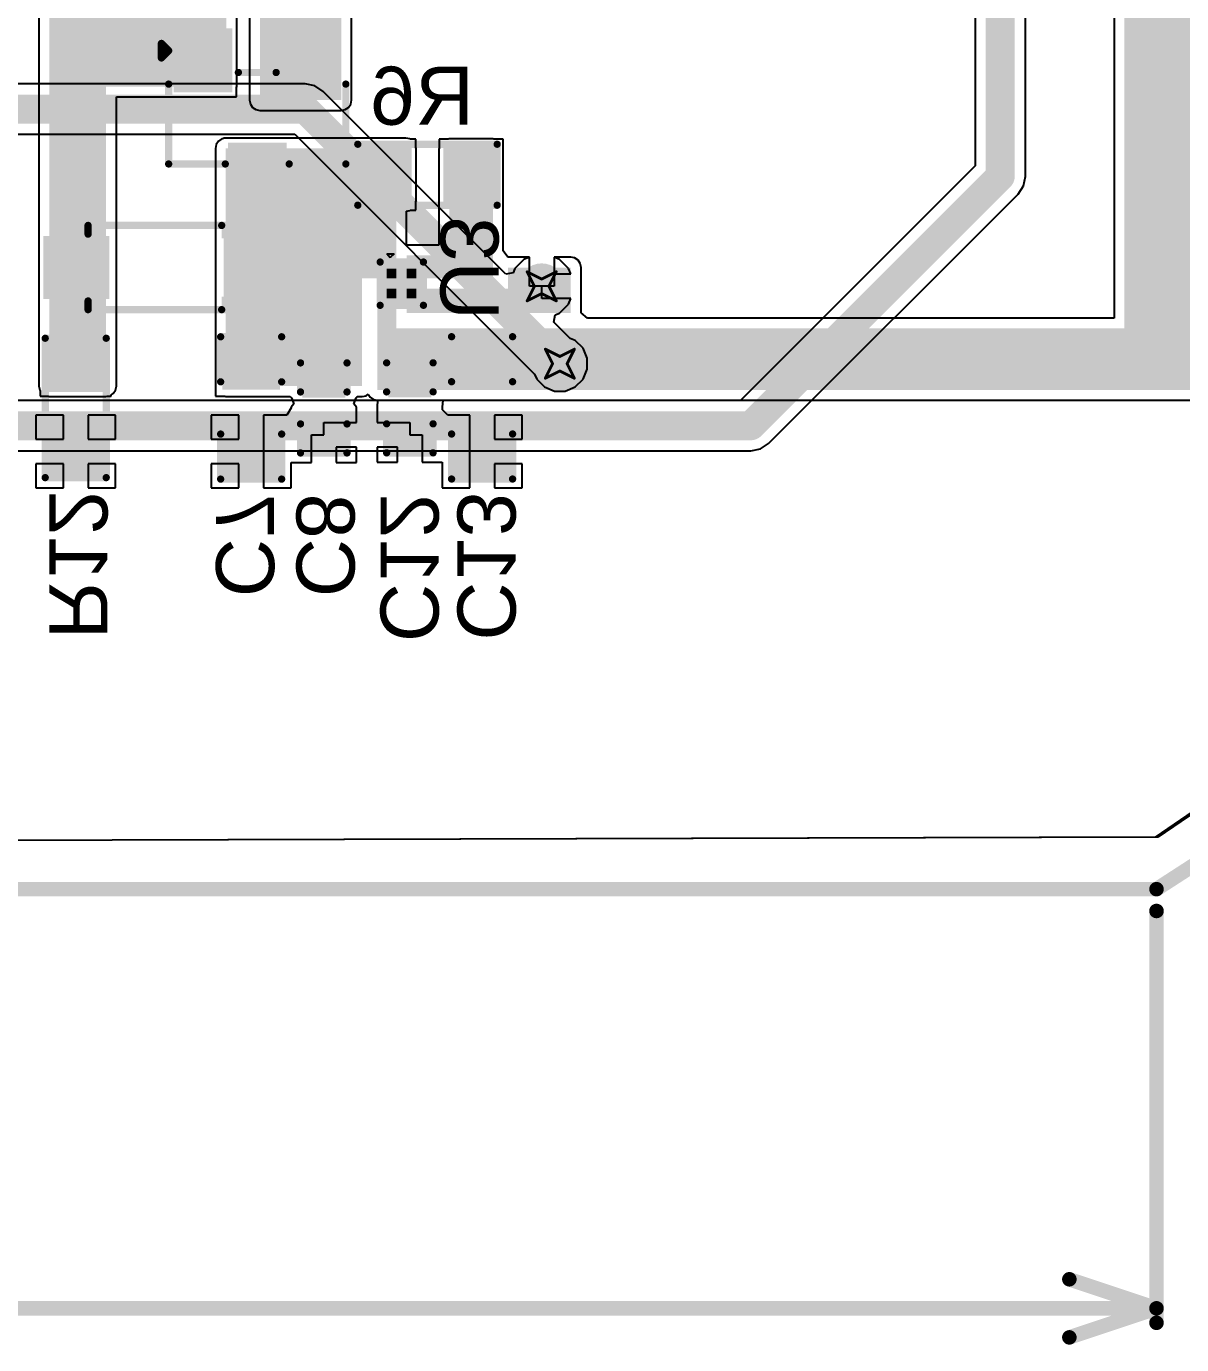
# Model space of a CAD drawing. Header units: inches. Extents: x -0.4 to 12.9, y -0.9 to 6.
# Drawn here: x 2.064 to 2.86, y -0.806 to 0.102 of the extents above; entities that cross this region are included whole.
import ezdxf

# ---------------------------------------------------------------- set-up
doc = ezdxf.new("R2010")
doc.units = ezdxf.units.IN
doc.header["$MEASUREMENT"] = 0
for name, color, linetype in [('Board Outline', 216, 'Continuous'), ('Bottom Layer', 5, 'Continuous'), ('Bottom Overlay', 54, 'Continuous'), ('Bottom Paste', 16, 'Continuous'), ('Bottom Solder', 6, 'Continuous'), ('Deimensions', 6, 'Continuous'), ('Drill Drawing', 1, 'Continuous'), ('Top Layer', 1, 'Continuous'), ('Top Solder', 216, 'Continuous'), ('Via Holes', 16, 'Continuous')]:
    doc.layers.add(name, color=color, linetype=linetype)
doc.styles.add('Arial', font='', dxfattribs={"height": 0.2})
doc.styles.get('Arial').set_extended_font_data('Arial')

# ---------------------------------------------------------------- blocks, each defined once
blk = doc.blocks.new('4_WCSP__0_63_0_63__B_6')
at = {"layer": 'Bottom Layer'}
for points in [[(-0.01083, 0.00945), (-0.00433, 0.00945), (-0.00433, 0.00295), (-0.01083, 0.00295)], [(0.00295, 0.00945), (0.00945, 0.00945), (0.00945, 0.00295), (0.00295, 0.00295)], [(-0.01083, -0.00433), (-0.00433, -0.00433), (-0.00433, -0.01083), (-0.01083, -0.01083)], [(0.00295, -0.00433), (0.00945, -0.00433), (0.00945, -0.01083), (0.00295, -0.01083)]]:
    blk.add_hatch(color=5, dxfattribs=at).paths.add_polyline_path(points)
at = {"layer": 'Bottom Paste'}
for points in [[(-0.01083, 0.00945), (-0.00433, 0.00945), (-0.00433, 0.00295), (-0.01083, 0.00295)], [(0.00295, 0.00945), (0.00945, 0.00945), (0.00945, 0.00295), (0.00295, 0.00295)], [(-0.01083, -0.00433), (-0.00433, -0.00433), (-0.00433, -0.01083), (-0.01083, -0.01083)], [(0.00295, -0.00433), (0.00945, -0.00433), (0.00945, -0.01083), (0.00295, -0.01083)]]:
    blk.add_hatch(color=16, dxfattribs=at).paths.add_polyline_path(points)
at = {"layer": 'Bottom Solder'}
for points in [[(-0.01483, 0.01345), (-0.00033, 0.01345), (-0.00033, -0.00105), (-0.01483, -0.00105)], [(-0.00105, 0.01345), (0.01345, 0.01345), (0.01345, -0.00105), (-0.00105, -0.00105)], [(-0.01483, -0.00033), (-0.00033, -0.00033), (-0.00033, -0.01483), (-0.01483, -0.01483)], [(-0.00105, -0.00033), (0.01345, -0.00033), (0.01345, -0.01483), (-0.00105, -0.01483)]]:
    blk.add_hatch(color=6, dxfattribs=at).paths.add_polyline_path(points)
at = {"layer": 'Bottom Overlay'}
for p, q in [((-0.02107, -0.01084), (-0.02107, -0.00584)), ((-0.02107, -0.00584), (-0.01849, -0.00843)), ((-0.01836, -0.00843), (-0.02107, -0.01084)), ((-0.01849, -0.00843), (-0.01836, -0.00843))]:
    blk.add_line(p, q, dxfattribs=at)
for points in [[(-0.01546, -0.01537, 0.005, 0.005, 0), (-0.01546, 0.01442, 0.005, 0.005, 0)], [(0.01434, 0.01442, 0.005, 0.005, 0), (-0.01546, 0.01442, 0.005, 0.005, 0)], [(0.01434, -0.01537, 0.005, 0.005, 0), (0.01434, 0.01442, 0.005, 0.005, 0)], [(0.01434, -0.01537, 0.005, 0.005, 0), (-0.01546, -0.01537, 0.005, 0.005, 0)]]:
    blk.add_lwpolyline(points, format="xyseb", dxfattribs=at)
for points in [[(-0.01671, 0.01442, 0.0025, 0.0025, 1), (-0.01421, 0.01442, 0.0025, 0.0025, 1)], [(-0.01671, 0.01442, 0.0025, 0.0025, 1), (-0.01421, 0.01442, 0.0025, 0.0025, 1)], [(0.01309, 0.01442, 0.0025, 0.0025, 1), (0.01559, 0.01442, 0.0025, 0.0025, 1)], [(0.01309, 0.01442, 0.0025, 0.0025, 1), (0.01559, 0.01442, 0.0025, 0.0025, 1)], [(-0.01671, -0.01537, 0.0025, 0.0025, 1), (-0.01421, -0.01537, 0.0025, 0.0025, 1)], [(-0.01671, -0.01537, 0.0025, 0.0025, 1), (-0.01421, -0.01537, 0.0025, 0.0025, 1)], [(0.01309, -0.01537, 0.0025, 0.0025, 1), (0.01559, -0.01537, 0.0025, 0.0025, 1)], [(0.01309, -0.01537, 0.0025, 0.0025, 1), (0.01559, -0.01537, 0.0025, 0.0025, 1)]]:
    blk.add_lwpolyline(points, format="xyseb", close=True, dxfattribs=at)
blk = doc.blocks.new('RES_0603_B_12')
at = {"layer": 'Bottom Layer'}
for points in [[(-0.045, -0.0175), (-0.045, 0.0175), (-0.015, 0.0175), (-0.015, -0.0175)], [(0.015, -0.0175), (0.015, 0.0175), (0.045, 0.0175), (0.045, -0.0175)]]:
    blk.add_hatch(color=5, dxfattribs=at).paths.add_polyline_path(points)
at = {"layer": 'Bottom Paste'}
for points in [[(-0.045, -0.0175), (-0.045, 0.0175), (-0.015, 0.0175), (-0.015, -0.0175)], [(0.015, -0.0175), (0.015, 0.0175), (0.045, 0.0175), (0.045, -0.0175)]]:
    blk.add_hatch(color=16, dxfattribs=at).paths.add_polyline_path(points)
at = {"layer": 'Bottom Solder'}
for points in [[(-0.049, -0.0215), (-0.049, 0.0215), (-0.011, 0.0215), (-0.011, -0.0215)], [(0.011, -0.0215), (0.011, 0.0215), (0.049, 0.0215), (0.049, -0.0215)]]:
    blk.add_hatch(color=6, dxfattribs=at).paths.add_polyline_path(points)
at = {"layer": 'Bottom Overlay'}
for points in [[(-0.048, 0.021, 0.005, 0.005, 0), (-0.048, -0.021, 0.005, 0.005, 0)], [(-0.048, 0.021, 0.005, 0.005, 0), (0.048, 0.021, 0.005, 0.005, 0)], [(0.048, 0.021, 0.005, 0.005, 0), (0.048, -0.021, 0.005, 0.005, 0)], [(-0.048, -0.021, 0.005, 0.005, 0), (0.048, -0.021, 0.005, 0.005, 0)]]:
    blk.add_lwpolyline(points, format="xyseb", dxfattribs=at)
for points in [[(-0.04925, 0.021, 0.0025, 0.0025, 1), (-0.04675, 0.021, 0.0025, 0.0025, 1)], [(-0.04925, 0.021, 0.0025, 0.0025, 1), (-0.04675, 0.021, 0.0025, 0.0025, 1)], [(0.04675, 0.021, 0.0025, 0.0025, 1), (0.04925, 0.021, 0.0025, 0.0025, 1)], [(0.04675, 0.021, 0.0025, 0.0025, 1), (0.04925, 0.021, 0.0025, 0.0025, 1)], [(-0.04925, -0.021, 0.0025, 0.0025, 1), (-0.04675, -0.021, 0.0025, 0.0025, 1)], [(-0.04925, -0.021, 0.0025, 0.0025, 1), (-0.04675, -0.021, 0.0025, 0.0025, 1)], [(0.04675, -0.021, 0.0025, 0.0025, 1), (0.04925, -0.021, 0.0025, 0.0025, 1)], [(0.04675, -0.021, 0.0025, 0.0025, 1), (0.04925, -0.021, 0.0025, 0.0025, 1)]]:
    blk.add_lwpolyline(points, format="xyseb", close=True, dxfattribs=at)
blk = doc.blocks.new('R___0603_B_18')
at = {"layer": 'Bottom Layer'}
for points in [[(-0.045, -0.0175), (-0.045, 0.0175), (-0.015, 0.0175), (-0.015, -0.0175)], [(0.015, -0.0175), (0.015, 0.0175), (0.045, 0.0175), (0.045, -0.0175)]]:
    blk.add_hatch(color=5, dxfattribs=at).paths.add_polyline_path(points)
at = {"layer": 'Bottom Paste'}
for points in [[(-0.045, -0.0175), (-0.045, 0.0175), (-0.015, 0.0175), (-0.015, -0.0175)], [(0.015, -0.0175), (0.015, 0.0175), (0.045, 0.0175), (0.045, -0.0175)]]:
    blk.add_hatch(color=16, dxfattribs=at).paths.add_polyline_path(points)
at = {"layer": 'Bottom Solder'}
for points in [[(-0.049, -0.0215), (-0.049, 0.0215), (-0.011, 0.0215), (-0.011, -0.0215)], [(0.011, -0.0215), (0.011, 0.0215), (0.049, 0.0215), (0.049, -0.0215)]]:
    blk.add_hatch(color=6, dxfattribs=at).paths.add_polyline_path(points)
at = {"layer": 'Bottom Overlay'}
for points in [[(-0.048, 0.021, 0.005, 0.005, 0), (-0.048, -0.021, 0.005, 0.005, 0)], [(0.048, 0.021, 0.005, 0.005, 0), (-0.048, 0.021, 0.005, 0.005, 0)], [(0.048, 0.021, 0.005, 0.005, 0), (0.048, -0.021, 0.005, 0.005, 0)], [(0.048, -0.021, 0.005, 0.005, 0), (-0.048, -0.021, 0.005, 0.005, 0)]]:
    blk.add_lwpolyline(points, format="xyseb", dxfattribs=at)
for points in [[(-0.04925, 0.021, 0.0025, 0.0025, 1), (-0.04675, 0.021, 0.0025, 0.0025, 1)], [(-0.04925, 0.021, 0.0025, 0.0025, 1), (-0.04675, 0.021, 0.0025, 0.0025, 1)], [(0.04675, 0.021, 0.0025, 0.0025, 1), (0.04925, 0.021, 0.0025, 0.0025, 1)], [(0.04675, 0.021, 0.0025, 0.0025, 1), (0.04925, 0.021, 0.0025, 0.0025, 1)], [(-0.04925, -0.021, 0.0025, 0.0025, 1), (-0.04675, -0.021, 0.0025, 0.0025, 1)], [(-0.04925, -0.021, 0.0025, 0.0025, 1), (-0.04675, -0.021, 0.0025, 0.0025, 1)], [(0.04675, -0.021, 0.0025, 0.0025, 1), (0.04925, -0.021, 0.0025, 0.0025, 1)], [(0.04675, -0.021, 0.0025, 0.0025, 1), (0.04925, -0.021, 0.0025, 0.0025, 1)]]:
    blk.add_lwpolyline(points, format="xyseb", close=True, dxfattribs=at)
blk = doc.blocks.new('SOT_23_B_24')
at = {"layer": 'Bottom Layer'}
for points in [[(-0.05354, 0.05748), (-0.02126, 0.05748), (-0.02126, 0.02126), (-0.05354, 0.02126)], [(0.02126, 0.05748), (0.05354, 0.05748), (0.05354, 0.02126), (0.02126, 0.02126)], [(-0.01614, -0.02126), (0.01614, -0.02126), (0.01614, -0.05748), (-0.01614, -0.05748)]]:
    blk.add_hatch(color=5, dxfattribs=at).paths.add_polyline_path(points)
at = {"layer": 'Bottom Paste'}
for points in [[(-0.05354, 0.05748), (-0.02126, 0.05748), (-0.02126, 0.02126), (-0.05354, 0.02126)], [(0.02126, 0.05748), (0.05354, 0.05748), (0.05354, 0.02126), (0.02126, 0.02126)], [(-0.01614, -0.02126), (0.01614, -0.02126), (0.01614, -0.05748), (-0.01614, -0.05748)]]:
    blk.add_hatch(color=16, dxfattribs=at).paths.add_polyline_path(points)
at = {"layer": 'Bottom Solder'}
for points in [[(-0.05754, 0.06148), (-0.01726, 0.06148), (-0.01726, 0.01726), (-0.05754, 0.01726)], [(0.01726, 0.06148), (0.05754, 0.06148), (0.05754, 0.01726), (0.01726, 0.01726)], [(-0.02014, -0.01726), (0.02014, -0.01726), (0.02014, -0.06148), (-0.02014, -0.06148)]]:
    blk.add_hatch(color=6, dxfattribs=at).paths.add_polyline_path(points)
at = {"layer": 'Bottom Overlay'}
for points in [[(-0.066, 0.041, 0.005, 0.005, 0), (-0.066, 0.051, 0.005, 0.005, 0)], [(-0.066, 0.051, 0.005, 0.005, 0), (-0.061, 0.046, 0.005, 0.005, 0)], [(-0.066, 0.041, 0.005, 0.005, 0), (-0.061, 0.046, 0.005, 0.005, 0)], [(-0.013, 0.031, 0.005, 0.005, 0), (0.013, 0.031, 0.005, 0.005, 0)], [(-0.061, -0.032, 0.005, 0.005, 0), (-0.061, 0.023, 0.005, 0.005, 0)], [(0.061, -0.032, 0.005, 0.005, 0), (0.061, 0.023, 0.005, 0.005, 0)], [(-0.061, -0.032, 0.005, 0.005, 0), (-0.022, -0.032, 0.005, 0.005, 0)], [(0.022, -0.032, 0.005, 0.005, 0), (0.061, -0.032, 0.005, 0.005, 0)]]:
    blk.add_lwpolyline(points, format="xyseb", dxfattribs=at)
for points in [[(-0.06725, 0.051, 0.0025, 0.0025, 1), (-0.06475, 0.051, 0.0025, 0.0025, 1)], [(-0.06725, 0.051, 0.0025, 0.0025, 1), (-0.06475, 0.051, 0.0025, 0.0025, 1)], [(-0.06225, 0.046, 0.0025, 0.0025, 1), (-0.05975, 0.046, 0.0025, 0.0025, 1)], [(-0.06225, 0.046, 0.0025, 0.0025, 1), (-0.05975, 0.046, 0.0025, 0.0025, 1)], [(-0.06725, 0.041, 0.0025, 0.0025, 1), (-0.06475, 0.041, 0.0025, 0.0025, 1)], [(-0.06725, 0.041, 0.0025, 0.0025, 1), (-0.06475, 0.041, 0.0025, 0.0025, 1)], [(-0.01425, 0.031, 0.0025, 0.0025, 1), (-0.01175, 0.031, 0.0025, 0.0025, 1)], [(0.01175, 0.031, 0.0025, 0.0025, 1), (0.01425, 0.031, 0.0025, 0.0025, 1)], [(-0.06225, 0.023, 0.0025, 0.0025, 1), (-0.05975, 0.023, 0.0025, 0.0025, 1)], [(0.05975, 0.023, 0.0025, 0.0025, 1), (0.06225, 0.023, 0.0025, 0.0025, 1)], [(-0.06225, -0.032, 0.0025, 0.0025, 1), (-0.05975, -0.032, 0.0025, 0.0025, 1)], [(-0.06225, -0.032, 0.0025, 0.0025, 1), (-0.05975, -0.032, 0.0025, 0.0025, 1)], [(-0.02325, -0.032, 0.0025, 0.0025, 1), (-0.02075, -0.032, 0.0025, 0.0025, 1)], [(0.02075, -0.032, 0.0025, 0.0025, 1), (0.02325, -0.032, 0.0025, 0.0025, 1)], [(0.05975, -0.032, 0.0025, 0.0025, 1), (0.06225, -0.032, 0.0025, 0.0025, 1)], [(0.05975, -0.032, 0.0025, 0.0025, 1), (0.06225, -0.032, 0.0025, 0.0025, 1)]]:
    blk.add_lwpolyline(points, format="xyseb", close=True, dxfattribs=at)
blk = doc.blocks.new('SOD_123_B_39')
at = {"layer": 'Bottom Layer'}
for points in [[(-0.08071, -0.01772), (-0.08071, 0.01772), (-0.04331, 0.01772), (-0.04331, -0.01772)], [(0.04331, -0.01772), (0.04331, 0.01772), (0.08071, 0.01772), (0.08071, -0.01772)]]:
    blk.add_hatch(color=5, dxfattribs=at).paths.add_polyline_path(points)
at = {"layer": 'Bottom Overlay'}
for points in [[(0.038, 0.02), (0.111, 0.02), (0.111, 0.0315), (0.038, 0.0315)], [(0.08346, -0.031), (0.111, -0.031), (0.111, 0.031), (0.08346, 0.031)], [(0.038, -0.0315), (0.111, -0.0315), (0.111, -0.02), (0.038, -0.02)]]:
    blk.add_hatch(color=54, dxfattribs=at).paths.add_polyline_path(points)
at = {"layer": 'Bottom Paste'}
for points in [[(-0.08071, -0.01772), (-0.08071, 0.01772), (-0.04331, 0.01772), (-0.04331, -0.01772)], [(0.04331, -0.01772), (0.04331, 0.01772), (0.08071, 0.01772), (0.08071, -0.01772)]]:
    blk.add_hatch(color=16, dxfattribs=at).paths.add_polyline_path(points)
at = {"layer": 'Bottom Solder'}
for points in [[(-0.08471, -0.02172), (-0.08471, 0.02172), (-0.03931, 0.02172), (-0.03931, -0.02172)], [(0.03931, -0.02172), (0.03931, 0.02172), (0.08471, 0.02172), (0.08471, -0.02172)]]:
    blk.add_hatch(color=6, dxfattribs=at).paths.add_polyline_path(points)
at = {"layer": 'Bottom Overlay'}
for points in [[(-0.054, 0.023, 0.005, 0.005, 0), (-0.054, 0.029, 0.005, 0.005, 0)], [(-0.054, 0.029, 0.005, 0.005, 0), (0.038, 0.029, 0.005, 0.005, 0)], [(-0.054, -0.029, 0.005, 0.005, 0), (-0.054, -0.023, 0.005, 0.005, 0)], [(-0.054, -0.029, 0.005, 0.005, 0), (0.038, -0.029, 0.005, 0.005, 0)]]:
    blk.add_lwpolyline(points, format="xyseb", dxfattribs=at)
for points in [[(-0.05525, 0.029, 0.0025, 0.0025, 1), (-0.05275, 0.029, 0.0025, 0.0025, 1)], [(-0.05525, 0.029, 0.0025, 0.0025, 1), (-0.05275, 0.029, 0.0025, 0.0025, 1)], [(0.03675, 0.029, 0.0025, 0.0025, 1), (0.03925, 0.029, 0.0025, 0.0025, 1)], [(-0.05525, 0.023, 0.0025, 0.0025, 1), (-0.05275, 0.023, 0.0025, 0.0025, 1)], [(-0.05525, -0.023, 0.0025, 0.0025, 1), (-0.05275, -0.023, 0.0025, 0.0025, 1)], [(-0.05525, -0.029, 0.0025, 0.0025, 1), (-0.05275, -0.029, 0.0025, 0.0025, 1)], [(-0.05525, -0.029, 0.0025, 0.0025, 1), (-0.05275, -0.029, 0.0025, 0.0025, 1)], [(0.03675, -0.029, 0.0025, 0.0025, 1), (0.03925, -0.029, 0.0025, 0.0025, 1)]]:
    blk.add_lwpolyline(points, format="xyseb", close=True, dxfattribs=at)
blk = doc.blocks.new('C___0603_B_51')
at = {"layer": 'Bottom Layer'}
for points in [[(-0.045, -0.0175), (-0.045, 0.0175), (-0.015, 0.0175), (-0.015, -0.0175)], [(0.015, -0.0175), (0.015, 0.0175), (0.045, 0.0175), (0.045, -0.0175)]]:
    blk.add_hatch(color=5, dxfattribs=at).paths.add_polyline_path(points)
at = {"layer": 'Bottom Paste'}
for points in [[(-0.045, -0.0175), (-0.045, 0.0175), (-0.015, 0.0175), (-0.015, -0.0175)], [(0.015, -0.0175), (0.015, 0.0175), (0.045, 0.0175), (0.045, -0.0175)]]:
    blk.add_hatch(color=16, dxfattribs=at).paths.add_polyline_path(points)
at = {"layer": 'Bottom Solder'}
for points in [[(-0.04736, -0.01986), (-0.04736, 0.01986), (-0.01264, 0.01986), (-0.01264, -0.01986)], [(0.01264, -0.01986), (0.01264, 0.01986), (0.04736, 0.01986), (0.04736, -0.01986)]]:
    blk.add_hatch(color=6, dxfattribs=at).paths.add_polyline_path(points)
at = {"layer": 'Bottom Overlay'}
for points in [[(-0.049, 0.021, 0.005, 0.005, 0), (-0.018, 0.021, 0.005, 0.005, 0)], [(-0.049, 0.021, 0.005, 0.005, 0), (-0.049, -0.021, 0.005, 0.005, 0)], [(0.018, 0.021, 0.005, 0.005, 0), (0.049, 0.021, 0.005, 0.005, 0)], [(0.049, 0.021, 0.005, 0.005, 0), (0.049, -0.021, 0.005, 0.005, 0)], [(-0.049, -0.021, 0.005, 0.005, 0), (-0.018, -0.021, 0.005, 0.005, 0)], [(0.018, -0.021, 0.005, 0.005, 0), (0.049, -0.021, 0.005, 0.005, 0)]]:
    blk.add_lwpolyline(points, format="xyseb", dxfattribs=at)
for points in [[(-0.05025, 0.021, 0.0025, 0.0025, 1), (-0.04775, 0.021, 0.0025, 0.0025, 1)], [(-0.05025, 0.021, 0.0025, 0.0025, 1), (-0.04775, 0.021, 0.0025, 0.0025, 1)], [(-0.01925, 0.021, 0.0025, 0.0025, 1), (-0.01675, 0.021, 0.0025, 0.0025, 1)], [(0.01675, 0.021, 0.0025, 0.0025, 1), (0.01925, 0.021, 0.0025, 0.0025, 1)], [(0.04775, 0.021, 0.0025, 0.0025, 1), (0.05025, 0.021, 0.0025, 0.0025, 1)], [(0.04775, 0.021, 0.0025, 0.0025, 1), (0.05025, 0.021, 0.0025, 0.0025, 1)], [(-0.05025, -0.021, 0.0025, 0.0025, 1), (-0.04775, -0.021, 0.0025, 0.0025, 1)], [(-0.05025, -0.021, 0.0025, 0.0025, 1), (-0.04775, -0.021, 0.0025, 0.0025, 1)], [(-0.01925, -0.021, 0.0025, 0.0025, 1), (-0.01675, -0.021, 0.0025, 0.0025, 1)], [(0.01675, -0.021, 0.0025, 0.0025, 1), (0.01925, -0.021, 0.0025, 0.0025, 1)], [(0.04775, -0.021, 0.0025, 0.0025, 1), (0.05025, -0.021, 0.0025, 0.0025, 1)], [(0.04775, -0.021, 0.0025, 0.0025, 1), (0.05025, -0.021, 0.0025, 0.0025, 1)]]:
    blk.add_lwpolyline(points, format="xyseb", close=True, dxfattribs=at)
blk = doc.blocks.new('C___0402_B_52')
at = {"layer": 'Bottom Layer'}
for points in [[(-0.0095, 0.0125), (-0.0095, -0.0125), (-0.0275, -0.0125), (-0.0275, 0.0125)], [(0.0275, 0.0125), (0.0275, -0.0125), (0.0095, -0.0125), (0.0095, 0.0125)]]:
    blk.add_hatch(color=5, dxfattribs=at).paths.add_polyline_path(points)
at = {"layer": 'Bottom Paste'}
for points in [[(-0.0095, 0.0125), (-0.0095, -0.0125), (-0.0275, -0.0125), (-0.0275, 0.0125)], [(0.0275, 0.0125), (0.0275, -0.0125), (0.0095, -0.0125), (0.0095, 0.0125)]]:
    blk.add_hatch(color=16, dxfattribs=at).paths.add_polyline_path(points)
at = {"layer": 'Bottom Solder'}
for points in [[(-0.00714, 0.01486), (-0.00714, -0.01486), (-0.02986, -0.01486), (-0.02986, 0.01486)], [(0.02986, 0.01486), (0.02986, -0.01486), (0.00714, -0.01486), (0.00714, 0.01486)]]:
    blk.add_hatch(color=6, dxfattribs=at).paths.add_polyline_path(points)
at = {"layer": 'Bottom Overlay'}
for points in [[(-0.031, 0.016, 0.005, 0.005, 0), (-0.031, -0.016, 0.005, 0.005, 0)], [(-0.031, 0.016, 0.005, 0.005, 0), (-0.011, 0.016, 0.005, 0.005, 0)], [(0.011, 0.016, 0.005, 0.005, 0), (0.031, 0.016, 0.005, 0.005, 0)], [(0.031, 0.016, 0.005, 0.005, 0), (0.031, -0.016, 0.005, 0.005, 0)], [(-0.031, -0.016, 0.005, 0.005, 0), (-0.011, -0.016, 0.005, 0.005, 0)], [(0.011, -0.016, 0.005, 0.005, 0), (0.031, -0.016, 0.005, 0.005, 0)]]:
    blk.add_lwpolyline(points, format="xyseb", dxfattribs=at)
for points in [[(-0.03225, 0.016, 0.0025, 0.0025, 1), (-0.02975, 0.016, 0.0025, 0.0025, 1)], [(-0.03225, 0.016, 0.0025, 0.0025, 1), (-0.02975, 0.016, 0.0025, 0.0025, 1)], [(-0.01225, 0.016, 0.0025, 0.0025, 1), (-0.00975, 0.016, 0.0025, 0.0025, 1)], [(0.00975, 0.016, 0.0025, 0.0025, 1), (0.01225, 0.016, 0.0025, 0.0025, 1)], [(0.02975, 0.016, 0.0025, 0.0025, 1), (0.03225, 0.016, 0.0025, 0.0025, 1)], [(0.02975, 0.016, 0.0025, 0.0025, 1), (0.03225, 0.016, 0.0025, 0.0025, 1)], [(-0.03225, -0.016, 0.0025, 0.0025, 1), (-0.02975, -0.016, 0.0025, 0.0025, 1)], [(-0.03225, -0.016, 0.0025, 0.0025, 1), (-0.02975, -0.016, 0.0025, 0.0025, 1)], [(-0.01225, -0.016, 0.0025, 0.0025, 1), (-0.00975, -0.016, 0.0025, 0.0025, 1)], [(0.00975, -0.016, 0.0025, 0.0025, 1), (0.01225, -0.016, 0.0025, 0.0025, 1)], [(0.02975, -0.016, 0.0025, 0.0025, 1), (0.03225, -0.016, 0.0025, 0.0025, 1)], [(0.02975, -0.016, 0.0025, 0.0025, 1), (0.03225, -0.016, 0.0025, 0.0025, 1)]]:
    blk.add_lwpolyline(points, format="xyseb", close=True, dxfattribs=at)
blk = doc.blocks.new('C___0402_B_56')
at = {"layer": 'Bottom Layer'}
for points in [[(-0.0095, 0.0125), (-0.0095, -0.0125), (-0.0275, -0.0125), (-0.0275, 0.0125)], [(0.0275, 0.0125), (0.0275, -0.0125), (0.0095, -0.0125), (0.0095, 0.0125)]]:
    blk.add_hatch(color=5, dxfattribs=at).paths.add_polyline_path(points)
at = {"layer": 'Bottom Paste'}
for points in [[(-0.0095, 0.0125), (-0.0095, -0.0125), (-0.0275, -0.0125), (-0.0275, 0.0125)], [(0.0275, 0.0125), (0.0275, -0.0125), (0.0095, -0.0125), (0.0095, 0.0125)]]:
    blk.add_hatch(color=16, dxfattribs=at).paths.add_polyline_path(points)
at = {"layer": 'Bottom Solder'}
for points in [[(-0.00714, 0.01486), (-0.00714, -0.01486), (-0.02986, -0.01486), (-0.02986, 0.01486)], [(0.02986, 0.01486), (0.02986, -0.01486), (0.00714, -0.01486), (0.00714, 0.01486)]]:
    blk.add_hatch(color=6, dxfattribs=at).paths.add_polyline_path(points)
at = {"layer": 'Bottom Overlay'}
for points in [[(-0.031, 0.016, 0.005, 0.005, 0), (-0.031, -0.016, 0.005, 0.005, 0)], [(-0.031, 0.016, 0.005, 0.005, 0), (-0.011, 0.016, 0.005, 0.005, 0)], [(0.011, 0.016, 0.005, 0.005, 0), (0.031, 0.016, 0.005, 0.005, 0)], [(0.031, 0.016, 0.005, 0.005, 0), (0.031, -0.016, 0.005, 0.005, 0)], [(-0.031, -0.016, 0.005, 0.005, 0), (-0.011, -0.016, 0.005, 0.005, 0)], [(0.011, -0.016, 0.005, 0.005, 0), (0.031, -0.016, 0.005, 0.005, 0)]]:
    blk.add_lwpolyline(points, format="xyseb", dxfattribs=at)
for points in [[(-0.03225, 0.016, 0.0025, 0.0025, 1), (-0.02975, 0.016, 0.0025, 0.0025, 1)], [(-0.03225, 0.016, 0.0025, 0.0025, 1), (-0.02975, 0.016, 0.0025, 0.0025, 1)], [(-0.01225, 0.016, 0.0025, 0.0025, 1), (-0.00975, 0.016, 0.0025, 0.0025, 1)], [(0.00975, 0.016, 0.0025, 0.0025, 1), (0.01225, 0.016, 0.0025, 0.0025, 1)], [(0.02975, 0.016, 0.0025, 0.0025, 1), (0.03225, 0.016, 0.0025, 0.0025, 1)], [(0.02975, 0.016, 0.0025, 0.0025, 1), (0.03225, 0.016, 0.0025, 0.0025, 1)], [(-0.03225, -0.016, 0.0025, 0.0025, 1), (-0.02975, -0.016, 0.0025, 0.0025, 1)], [(-0.03225, -0.016, 0.0025, 0.0025, 1), (-0.02975, -0.016, 0.0025, 0.0025, 1)], [(-0.01225, -0.016, 0.0025, 0.0025, 1), (-0.00975, -0.016, 0.0025, 0.0025, 1)], [(0.00975, -0.016, 0.0025, 0.0025, 1), (0.01225, -0.016, 0.0025, 0.0025, 1)], [(0.02975, -0.016, 0.0025, 0.0025, 1), (0.03225, -0.016, 0.0025, 0.0025, 1)], [(0.02975, -0.016, 0.0025, 0.0025, 1), (0.03225, -0.016, 0.0025, 0.0025, 1)]]:
    blk.add_lwpolyline(points, format="xyseb", close=True, dxfattribs=at)
blk = doc.blocks.new('C___0603_B_57')
at = {"layer": 'Bottom Layer'}
for points in [[(-0.045, -0.0175), (-0.045, 0.0175), (-0.015, 0.0175), (-0.015, -0.0175)], [(0.015, -0.0175), (0.015, 0.0175), (0.045, 0.0175), (0.045, -0.0175)]]:
    blk.add_hatch(color=5, dxfattribs=at).paths.add_polyline_path(points)
at = {"layer": 'Bottom Paste'}
for points in [[(-0.045, -0.0175), (-0.045, 0.0175), (-0.015, 0.0175), (-0.015, -0.0175)], [(0.015, -0.0175), (0.015, 0.0175), (0.045, 0.0175), (0.045, -0.0175)]]:
    blk.add_hatch(color=16, dxfattribs=at).paths.add_polyline_path(points)
at = {"layer": 'Bottom Solder'}
for points in [[(-0.04736, -0.01986), (-0.04736, 0.01986), (-0.01264, 0.01986), (-0.01264, -0.01986)], [(0.01264, -0.01986), (0.01264, 0.01986), (0.04736, 0.01986), (0.04736, -0.01986)]]:
    blk.add_hatch(color=6, dxfattribs=at).paths.add_polyline_path(points)
at = {"layer": 'Bottom Overlay'}
for points in [[(-0.049, 0.021, 0.005, 0.005, 0), (-0.018, 0.021, 0.005, 0.005, 0)], [(-0.049, 0.021, 0.005, 0.005, 0), (-0.049, -0.021, 0.005, 0.005, 0)], [(0.018, 0.021, 0.005, 0.005, 0), (0.049, 0.021, 0.005, 0.005, 0)], [(0.049, 0.021, 0.005, 0.005, 0), (0.049, -0.021, 0.005, 0.005, 0)], [(-0.049, -0.021, 0.005, 0.005, 0), (-0.018, -0.021, 0.005, 0.005, 0)], [(0.018, -0.021, 0.005, 0.005, 0), (0.049, -0.021, 0.005, 0.005, 0)]]:
    blk.add_lwpolyline(points, format="xyseb", dxfattribs=at)
for points in [[(-0.05025, 0.021, 0.0025, 0.0025, 1), (-0.04775, 0.021, 0.0025, 0.0025, 1)], [(-0.05025, 0.021, 0.0025, 0.0025, 1), (-0.04775, 0.021, 0.0025, 0.0025, 1)], [(-0.01925, 0.021, 0.0025, 0.0025, 1), (-0.01675, 0.021, 0.0025, 0.0025, 1)], [(0.01675, 0.021, 0.0025, 0.0025, 1), (0.01925, 0.021, 0.0025, 0.0025, 1)], [(0.04775, 0.021, 0.0025, 0.0025, 1), (0.05025, 0.021, 0.0025, 0.0025, 1)], [(0.04775, 0.021, 0.0025, 0.0025, 1), (0.05025, 0.021, 0.0025, 0.0025, 1)], [(-0.05025, -0.021, 0.0025, 0.0025, 1), (-0.04775, -0.021, 0.0025, 0.0025, 1)], [(-0.05025, -0.021, 0.0025, 0.0025, 1), (-0.04775, -0.021, 0.0025, 0.0025, 1)], [(-0.01925, -0.021, 0.0025, 0.0025, 1), (-0.01675, -0.021, 0.0025, 0.0025, 1)], [(0.01675, -0.021, 0.0025, 0.0025, 1), (0.01925, -0.021, 0.0025, 0.0025, 1)], [(0.04775, -0.021, 0.0025, 0.0025, 1), (0.05025, -0.021, 0.0025, 0.0025, 1)], [(0.04775, -0.021, 0.0025, 0.0025, 1), (0.05025, -0.021, 0.0025, 0.0025, 1)]]:
    blk.add_lwpolyline(points, format="xyseb", close=True, dxfattribs=at)

msp = doc.modelspace()

# ---------------------------------------------------------------- hatches: boundary and pattern name
at = {"layer": 'Bottom Layer'}
for points in [[(2.225, 0.05125), (2.28095, 0.05125), (2.28095, 1.02925), (2.225, 1.02925)], [(2.82022, -0.14828), (2.89495, -0.14828), (2.89495, 0.30425), (2.82022, 0.30425)], [(2.07995, 0.06051), (2.20189, 0.06051), (2.20189, 0.25925), (2.07995, 0.25925)], [(2.07995, -0.14575), (2.119, -0.14575), (2.119, 0.16164), (2.07995, 0.16164)], [(2.20145, -0.14575), (2.29536, -0.14575), (2.29536, 0.01799), (2.20145, 0.01799)], [(2.20145, -0.01823), (2.32536, -0.01823), (2.32536, 0.01799), (2.20145, 0.01799)], [(2.20397, -0.08179), (2.29536, -0.08179), (2.29536, 0.01799), (2.20397, 0.01799)], [(2.20701, -0.07142), (2.31882, -0.07142), (2.31882, 0.01799), (2.20701, 0.01799)], [(2.35536, -0.07142), (2.38536, -0.07142), (2.38536, 0.01734), (2.35536, 0.01734)], [(2.3261, -0.07142), (2.38536, -0.07142), (2.38536, -0.05575), (2.3261, -0.05575)], [(2.39573, -0.09527), (2.43895, -0.09527), (2.43895, -0.06407), (2.39573, -0.06407)], [(2.3059, -0.14569), (2.31882, -0.14569), (2.31882, -0.0787), (2.3059, -0.0787)], [(2.3261, -0.09527), (2.43895, -0.09527), (2.43895, -0.0787), (2.3261, -0.0787)], [(2.3059, -0.14828), (2.89495, -0.14828), (2.89495, -0.10597), (2.3059, -0.10597)]]:
    msp.add_hatch(color=5, dxfattribs=at).paths.add_polyline_path(points)
h = msp.add_hatch(color=5, dxfattribs=at)
edge = h.paths.add_edge_path()
edge.add_arc((2.419, -0.077), 0.01181, 0, 360)
h = msp.add_hatch(color=5, dxfattribs=at)
edge = h.paths.add_edge_path()
edge.add_arc((2.4315, -0.1303), 0.01181, 0, 360)
at = {"layer": 'Bottom Solder'}
h = msp.add_hatch(color=6, dxfattribs=at)
edge = h.paths.add_edge_path()
edge.add_arc((2.419, -0.077), 0.01581, 0, 360)
h = msp.add_hatch(color=6, dxfattribs=at)
edge = h.paths.add_edge_path()
edge.add_arc((2.4315, -0.1303), 0.01581, 0, 360)
at = {"layer": 'Top Layer'}
h = msp.add_hatch(color=1, dxfattribs=at)
edge = h.paths.add_edge_path()
edge.add_arc((2.419, -0.077), 0.01181, 0, 360)
h = msp.add_hatch(color=1, dxfattribs=at)
edge = h.paths.add_edge_path()
edge.add_arc((2.4315, -0.1303), 0.01181, 0, 360)
at = {"layer": 'Top Solder'}
h = msp.add_hatch(color=216, dxfattribs=at)
edge = h.paths.add_edge_path()
edge.add_arc((2.419, -0.077), 0.01581, 0, 360)
h = msp.add_hatch(color=216, dxfattribs=at)
edge = h.paths.add_edge_path()
edge.add_arc((2.4315, -0.1303), 0.01581, 0, 360)
at = {"layer": 'Via Holes'}
h = msp.add_hatch(color=7, dxfattribs=at)
edge = h.paths.add_edge_path()
edge.add_arc((2.419, -0.077), 0.00591, 0, 360)
h = msp.add_hatch(color=7, dxfattribs=at)
edge = h.paths.add_edge_path()
edge.add_arc((2.4315, -0.1303), 0.00591, 0, 360)

# ---------------------------------------------------------------- linework, layer by layer
at = {"layer": 'Board Outline'}
for points in [[(3.34646, 0.02141, 0.01, 0.01, -0.132866), (2.84232, -0.49213, 0.01, 0.01, 0)], [(0.30728, -0.49213, 0.01, 0.01, 0), (2.84232, -0.49213, 0.01, 0.01, 0)]]:
    msp.add_lwpolyline(points, format="xyseb", dxfattribs=at)
msp.add_lwpolyline([(2.83982, -0.49213, 0.005, 0.005, 1), (2.84482, -0.49213, 0.005, 0.005, 1)], format="xyseb", close=True, dxfattribs=at)
msp.add_lwpolyline([(2.83982, -0.49213, 0.005, 0.005, 1), (2.84482, -0.49213, 0.005, 0.005, 1)], format="xyseb", close=True, dxfattribs=at)
at = {"layer": 'Bottom Layer'}
for p, q in [((2.21786, 0.98097), (2.21786, 0.05125)), ((2.28809, 0.05125), (2.28809, 0.8188)), ((2.81308, 0.30425), (2.81308, -0.09884)), ((2.20903, 0.06051), (2.20903, 0.16702)), ((2.07281, 0.16186), (2.07281, 0.06051)), ((2.07281, 0.06051), (2.07281, -0.14575)), ((2.20889, 0.05982), (2.20903, 0.06051)), ((2.20889, 0.05351), (2.20889, 0.05982)), ((2.12614, -0.14575), (2.12614, 0.05337)), ((2.12614, 0.05337), (2.20189, 0.05337)), ((2.20189, 0.05337), (2.20258, 0.05351)), ((2.20258, 0.05351), (2.20889, 0.05351)), ((2.21786, 0.05125), (2.21841, 0.04852)), ((2.21841, 0.04852), (2.21995, 0.04621)), ((2.21995, 0.04621), (2.22227, 0.04466)), ((2.28368, 0.04466), (2.286, 0.04621)), ((2.286, 0.04621), (2.28754, 0.04852)), ((2.28754, 0.04852), (2.28809, 0.05125)), ((2.22227, 0.04466), (2.225, 0.04411)), ((2.225, 0.04411), (2.28095, 0.04411)), ((2.28095, 0.04411), (2.28368, 0.04466)), ((2.19486, 0.02072), (2.19431, 0.01799)), ((2.1964, 0.02304), (2.19486, 0.02072)), ((2.19872, 0.02459), (2.1964, 0.02304)), ((2.20001, 0.02484), (2.19872, 0.02459)), ((2.20076, 0.02499), (2.20001, 0.02499)), ((2.20001, 0.02499), (2.20001, 0.02484)), ((2.20145, 0.02513), (2.20076, 0.02499)), ((2.32536, 0.02513), (2.20145, 0.02513)), ((2.32809, 0.02459), (2.32536, 0.02513)), ((2.32845, 0.02434), (2.32809, 0.02459)), ((2.33236, 0.02434), (2.32845, 0.02434)), ((2.33236, 0.01868), (2.33236, 0.02434)), ((2.3325, 0.01799), (2.33236, 0.01868)), ((2.35467, 0.02434), (2.34836, 0.02434)), ((2.34836, 0.02434), (2.34836, 0.01803)), ((2.35536, 0.02448), (2.35467, 0.02434)), ((2.38536, 0.02448), (2.35536, 0.02448)), ((2.38605, 0.02434), (2.38536, 0.02448)), ((2.39236, 0.02434), (2.38605, 0.02434)), ((2.39236, 0.01803), (2.39236, 0.02434)), ((2.19431, 0.01799), (2.19431, -0.01823)), ((2.3325, -0.01823), (2.3325, 0.01799)), ((2.34836, 0.01803), (2.34822, 0.01734)), ((2.34822, 0.01734), (2.34822, -0.04861)), ((2.3925, 0.01734), (2.39236, 0.01803)), ((2.3925, -0.05248), (2.3925, 0.01734)), ((2.19431, -0.01823), (2.19431, -0.14575)), ((2.32596, -0.02525), (2.32809, -0.02482)), ((2.32596, -0.04849), (2.32596, -0.02525)), ((2.32809, -0.02482), (2.32834, -0.02466)), ((2.32834, -0.02466), (2.33236, -0.02466)), ((2.33236, -0.01892), (2.3325, -0.01823)), ((2.33236, -0.02466), (2.33236, -0.01892)), ((2.3261, -0.04861), (2.32596, -0.04849)), ((2.34822, -0.04861), (2.3261, -0.04861)), ((2.39573, -0.05694), (2.3925, -0.05248)), ((2.41044, -0.05694), (2.39573, -0.05694)), ((2.4105, -0.05691), (2.41044, -0.05694)), ((2.4105, -0.077), (2.4105, -0.05691)), ((2.42756, -0.05694), (2.4275, -0.05691)), ((2.4275, -0.05691), (2.4275, -0.077)), ((2.43895, -0.05694), (2.42756, -0.05694)), ((2.44168, -0.05748), (2.43895, -0.05694)), ((2.444, -0.05903), (2.44168, -0.05748)), ((2.44554, -0.06134), (2.444, -0.05903)), ((2.44609, -0.06407), (2.44554, -0.06134)), ((2.44609, -0.09527), (2.44609, -0.06407)), ((2.4275, -0.077), (2.4105, -0.077)), ((2.45048, -0.09884), (2.44609, -0.09527)), ((2.81308, -0.09884), (2.45048, -0.09884)), ((2.07281, -0.14575), (2.07336, -0.14848)), ((2.07336, -0.14848), (2.07365, -0.14892)), ((2.07365, -0.14892), (2.07365, -0.15275)), ((2.07365, -0.15275), (2.07926, -0.15275)), ((2.07926, -0.15275), (2.07995, -0.15289)), ((2.07995, -0.15289), (2.119, -0.15289)), ((2.119, -0.15289), (2.11969, -0.15275)), ((2.11969, -0.15275), (2.12265, -0.15275)), ((2.12265, -0.15173), (2.12405, -0.15079)), ((2.12265, -0.15275), (2.12265, -0.15173)), ((2.12405, -0.15079), (2.12559, -0.14848)), ((2.12559, -0.14848), (2.12614, -0.14575)), ((2.19431, -0.14575), (2.19445, -0.14644)), ((2.19445, -0.14644), (2.19445, -0.15275)), ((2.19445, -0.15275), (2.20076, -0.15275)), ((2.20076, -0.15275), (2.20145, -0.15289)), ((2.20145, -0.15289), (2.24592, -0.15289)), ((2.24592, -0.15289), (2.24674, -0.15371)), ((2.24674, -0.15371), (2.24834, -0.15789)), ((2.28956, -0.15789), (2.29116, -0.15371)), ((2.29116, -0.15371), (2.29199, -0.15289)), ((2.29199, -0.15289), (2.29536, -0.15289)), ((2.29536, -0.15289), (2.29809, -0.15234)), ((2.29809, -0.15234), (2.29955, -0.15137)), ((2.29955, -0.15137), (2.30086, -0.15333)), ((2.30086, -0.15333), (2.30317, -0.15487)), ((2.24645, -0.16075), (2.24341, -0.16575)), ((2.24834, -0.15789), (2.24645, -0.16025)), ((2.24645, -0.16025), (2.24645, -0.16075)), ((2.29145, -0.16025), (2.28956, -0.15789)), ((2.29145, -0.16201), (2.29145, -0.16025)), ((2.29145, -0.17075), (2.29145, -0.16201)), ((2.30317, -0.15487), (2.3059, -0.15542)), ((2.3059, -0.15542), (2.30573, -0.16019)), ((2.30573, -0.16019), (2.30573, -0.16195)), ((2.30573, -0.16195), (2.30573, -0.17069)), ((2.35073, -0.16019), (2.35127, -0.15542)), ((2.35073, -0.16216), (2.35073, -0.16019)), ((2.35427, -0.16569), (2.35073, -0.16216)), ((2.35127, -0.15542), (2.89495, -0.15542)), ((2.08965, -0.16575), (2.07065, -0.16575)), ((2.07065, -0.16575), (2.07065, -0.18225)), ((2.08965, -0.18225), (2.08965, -0.16575)), ((2.12565, -0.16575), (2.10665, -0.16575)), ((2.10665, -0.16575), (2.10665, -0.18225)), ((2.12565, -0.18225), (2.12565, -0.16575)), ((2.21045, -0.16575), (2.19145, -0.16575)), ((2.19145, -0.16575), (2.19145, -0.18225)), ((2.21045, -0.18225), (2.21045, -0.16575)), ((2.24341, -0.16575), (2.22745, -0.16575)), ((2.22745, -0.16575), (2.22745, -0.19075)), ((2.26895, -0.17925), (2.26895, -0.17075)), ((2.26895, -0.17075), (2.29145, -0.17075)), ((2.30573, -0.17069), (2.32823, -0.17069)), ((2.32823, -0.17069), (2.32823, -0.17919)), ((2.36945, -0.16569), (2.35427, -0.16569)), ((2.36945, -0.19069), (2.36945, -0.16569)), ((2.40545, -0.16569), (2.38645, -0.16569)), ((2.38645, -0.16569), (2.38645, -0.18219)), ((2.40545, -0.18219), (2.40545, -0.16569)), ((2.26045, -0.19825), (2.26045, -0.17925)), ((2.26045, -0.17925), (2.26895, -0.17925)), ((2.32823, -0.17919), (2.33673, -0.17919)), ((2.33673, -0.17919), (2.33673, -0.19819)), ((2.07065, -0.18225), (2.08965, -0.18225)), ((2.10665, -0.18225), (2.12565, -0.18225)), ((2.19145, -0.18225), (2.21045, -0.18225)), ((2.29145, -0.18775), (2.27745, -0.18775)), ((2.27745, -0.18775), (2.27745, -0.19825)), ((2.29145, -0.19825), (2.29145, -0.18775)), ((2.31973, -0.18769), (2.30573, -0.18769)), ((2.30573, -0.18769), (2.30573, -0.19819)), ((2.31973, -0.19819), (2.31973, -0.18769)), ((2.38645, -0.18219), (2.40545, -0.18219)), ((2.08965, -0.19925), (2.07065, -0.19925)), ((2.07065, -0.19925), (2.07065, -0.21575)), ((2.08965, -0.21575), (2.08965, -0.19925)), ((2.12565, -0.19925), (2.10665, -0.19925)), ((2.10665, -0.19925), (2.10665, -0.21575)), ((2.12565, -0.21575), (2.12565, -0.19925)), ((2.21045, -0.19925), (2.19145, -0.19925)), ((2.19145, -0.19925), (2.19145, -0.21575)), ((2.21045, -0.21575), (2.21045, -0.19925)), ((2.22745, -0.19075), (2.22745, -0.21575)), ((2.24645, -0.21575), (2.24645, -0.19825)), ((2.24645, -0.19825), (2.26045, -0.19825)), ((2.27745, -0.19825), (2.29145, -0.19825)), ((2.30573, -0.19819), (2.31973, -0.19819)), ((2.33673, -0.19819), (2.35045, -0.19819)), ((2.35045, -0.19819), (2.35045, -0.21569)), ((2.36945, -0.21569), (2.36945, -0.19069)), ((2.40545, -0.19919), (2.38645, -0.19919)), ((2.38645, -0.19919), (2.38645, -0.21569)), ((2.40545, -0.21569), (2.40545, -0.19919)), ((2.07065, -0.21575), (2.08965, -0.21575)), ((2.10665, -0.21575), (2.12565, -0.21575)), ((2.19145, -0.21575), (2.21045, -0.21575)), ((2.22745, -0.21575), (2.24645, -0.21575)), ((2.35045, -0.21569), (2.36945, -0.21569)), ((2.38645, -0.21569), (2.40545, -0.21569)), ((2.98797, -0.35623), (2.84134, -0.45623)), ((2.84134, -0.45623), (0.30815, -0.4641))]:
    msp.add_line(p, q, dxfattribs=at)
at = {"layer": 'Deimensions'}
for points in [[(2.84232, -0.79075, 0.01, 0.01, 0), (2.84232, -0.50713, 0.01, 0.01, 0)], [(2.78232, -0.76075, 0.01, 0.01, 0), (2.84232, -0.78075, 0.01, 0.01, 0)], [(1.84472, -0.78075, 0.01, 0.01, 0), (2.84232, -0.78075, 0.01, 0.01, 0)], [(2.78232, -0.80075, 0.01, 0.01, 0), (2.84232, -0.78075, 0.01, 0.01, 0)]]:
    msp.add_lwpolyline(points, format="xyseb", dxfattribs=at)
for points in [[(2.83982, -0.50713, 0.005, 0.005, 1), (2.84482, -0.50713, 0.005, 0.005, 1)], [(2.77982, -0.76075, 0.005, 0.005, 1), (2.78482, -0.76075, 0.005, 0.005, 1)], [(2.83982, -0.78075, 0.005, 0.005, 1), (2.84482, -0.78075, 0.005, 0.005, 1)], [(2.83982, -0.78075, 0.005, 0.005, 1), (2.84482, -0.78075, 0.005, 0.005, 1)], [(2.83982, -0.78075, 0.005, 0.005, 1), (2.84482, -0.78075, 0.005, 0.005, 1)], [(2.83982, -0.79075, 0.005, 0.005, 1), (2.84482, -0.79075, 0.005, 0.005, 1)], [(2.77982, -0.80075, 0.005, 0.005, 1), (2.78482, -0.80075, 0.005, 0.005, 1)]]:
    msp.add_lwpolyline(points, format="xyseb", close=True, dxfattribs=at)
at = {"layer": 'Drill Drawing'}
for points in [[(2.409, -0.067, 0.002, 0.002, 0), (2.419, -0.072, 0.002, 0.002, 0)], [(2.409, -0.067, 0.002, 0.002, 0), (2.414, -0.077, 0.002, 0.002, 0)], [(2.419, -0.072, 0.002, 0.002, 0), (2.429, -0.067, 0.002, 0.002, 0)], [(2.424, -0.077, 0.002, 0.002, 0), (2.429, -0.067, 0.002, 0.002, 0)], [(2.409, -0.087, 0.002, 0.002, 0), (2.414, -0.077, 0.002, 0.002, 0)], [(2.409, -0.087, 0.002, 0.002, 0), (2.419, -0.082, 0.002, 0.002, 0)], [(2.419, -0.082, 0.002, 0.002, 0), (2.429, -0.087, 0.002, 0.002, 0)], [(2.424, -0.077, 0.002, 0.002, 0), (2.429, -0.087, 0.002, 0.002, 0)], [(2.4215, -0.1203, 0.002, 0.002, 0), (2.4315, -0.1253, 0.002, 0.002, 0)], [(2.4215, -0.1203, 0.002, 0.002, 0), (2.4265, -0.1303, 0.002, 0.002, 0)], [(2.4315, -0.1253, 0.002, 0.002, 0), (2.4415, -0.1203, 0.002, 0.002, 0)], [(2.4365, -0.1303, 0.002, 0.002, 0), (2.4415, -0.1203, 0.002, 0.002, 0)], [(2.4215, -0.1403, 0.002, 0.002, 0), (2.4265, -0.1303, 0.002, 0.002, 0)], [(2.4215, -0.1403, 0.002, 0.002, 0), (2.4315, -0.1353, 0.002, 0.002, 0)], [(2.4315, -0.1353, 0.002, 0.002, 0), (2.4415, -0.1403, 0.002, 0.002, 0)], [(2.4365, -0.1303, 0.002, 0.002, 0), (2.4415, -0.1403, 0.002, 0.002, 0)]]:
    msp.add_lwpolyline(points, format="xyseb", dxfattribs=at)
for points in [[(2.4085, -0.067, 0.001, 0.001, 1), (2.4095, -0.067, 0.001, 0.001, 1)], [(2.4085, -0.067, 0.001, 0.001, 1), (2.4095, -0.067, 0.001, 0.001, 1)], [(2.4185, -0.072, 0.001, 0.001, 1), (2.4195, -0.072, 0.001, 0.001, 1)], [(2.4185, -0.072, 0.001, 0.001, 1), (2.4195, -0.072, 0.001, 0.001, 1)], [(2.4285, -0.067, 0.001, 0.001, 1), (2.4295, -0.067, 0.001, 0.001, 1)], [(2.4285, -0.067, 0.001, 0.001, 1), (2.4295, -0.067, 0.001, 0.001, 1)], [(2.4135, -0.077, 0.001, 0.001, 1), (2.4145, -0.077, 0.001, 0.001, 1)], [(2.4135, -0.077, 0.001, 0.001, 1), (2.4145, -0.077, 0.001, 0.001, 1)], [(2.4185, -0.082, 0.001, 0.001, 1), (2.4195, -0.082, 0.001, 0.001, 1)], [(2.4185, -0.082, 0.001, 0.001, 1), (2.4195, -0.082, 0.001, 0.001, 1)], [(2.4235, -0.077, 0.001, 0.001, 1), (2.4245, -0.077, 0.001, 0.001, 1)], [(2.4235, -0.077, 0.001, 0.001, 1), (2.4245, -0.077, 0.001, 0.001, 1)], [(2.4085, -0.087, 0.001, 0.001, 1), (2.4095, -0.087, 0.001, 0.001, 1)], [(2.4085, -0.087, 0.001, 0.001, 1), (2.4095, -0.087, 0.001, 0.001, 1)], [(2.4285, -0.087, 0.001, 0.001, 1), (2.4295, -0.087, 0.001, 0.001, 1)], [(2.4285, -0.087, 0.001, 0.001, 1), (2.4295, -0.087, 0.001, 0.001, 1)], [(2.421, -0.1203, 0.001, 0.001, 1), (2.422, -0.1203, 0.001, 0.001, 1)], [(2.421, -0.1203, 0.001, 0.001, 1), (2.422, -0.1203, 0.001, 0.001, 1)], [(2.431, -0.1253, 0.001, 0.001, 1), (2.432, -0.1253, 0.001, 0.001, 1)], [(2.431, -0.1253, 0.001, 0.001, 1), (2.432, -0.1253, 0.001, 0.001, 1)], [(2.441, -0.1203, 0.001, 0.001, 1), (2.442, -0.1203, 0.001, 0.001, 1)], [(2.441, -0.1203, 0.001, 0.001, 1), (2.442, -0.1203, 0.001, 0.001, 1)], [(2.426, -0.1303, 0.001, 0.001, 1), (2.427, -0.1303, 0.001, 0.001, 1)], [(2.426, -0.1303, 0.001, 0.001, 1), (2.427, -0.1303, 0.001, 0.001, 1)], [(2.431, -0.1353, 0.001, 0.001, 1), (2.432, -0.1353, 0.001, 0.001, 1)], [(2.431, -0.1353, 0.001, 0.001, 1), (2.432, -0.1353, 0.001, 0.001, 1)], [(2.436, -0.1303, 0.001, 0.001, 1), (2.437, -0.1303, 0.001, 0.001, 1)], [(2.436, -0.1303, 0.001, 0.001, 1), (2.437, -0.1303, 0.001, 0.001, 1)], [(2.421, -0.1403, 0.001, 0.001, 1), (2.422, -0.1403, 0.001, 0.001, 1)], [(2.421, -0.1403, 0.001, 0.001, 1), (2.422, -0.1403, 0.001, 0.001, 1)], [(2.441, -0.1403, 0.001, 0.001, 1), (2.442, -0.1403, 0.001, 0.001, 1)], [(2.441, -0.1403, 0.001, 0.001, 1), (2.442, -0.1403, 0.001, 0.001, 1)]]:
    msp.add_lwpolyline(points, format="xyseb", close=True, dxfattribs=at)
at = {"layer": 'Top Layer'}
for p, q in [((2.71738, 1.16169), (2.71738, 0.00589)), ((2.75204, -0.00129), (2.75204, 1.16169)), ((2.25619, 0.06233), (1.65331, 0.06233)), ((2.26283, 0.06101), (2.25619, 0.06233)), ((2.26845, 0.05726), (2.26283, 0.06101)), ((2.39435, -0.06865), (2.26845, 0.05726)), ((1.65331, 0.02767), (2.24901, 0.02767)), ((2.24901, 0.02767), (2.41407, -0.13739)), ((2.71738, 0.00589), (2.55582, -0.15567)), ((2.74697, -0.01355), (2.75072, -0.00792)), ((2.75072, -0.00792), (2.75204, -0.00129)), ((2.57526, -0.18526), (2.74697, -0.01355)), ((2.40665, -0.05851), (2.40051, -0.06465)), ((2.4105, -0.05691), (2.40665, -0.05851)), ((2.4105, -0.077), (2.4105, -0.05691)), ((2.43135, -0.05851), (2.4275, -0.05691)), ((2.4275, -0.05691), (2.4275, -0.0685)), ((2.43749, -0.06465), (2.43135, -0.05851)), ((2.39926, -0.06767), (2.39435, -0.06865)), ((2.40051, -0.06465), (2.39926, -0.06767)), ((2.4275, -0.0685), (2.43909, -0.0685)), ((2.43909, -0.0685), (2.43749, -0.06465)), ((2.419, -0.077), (2.4105, -0.077)), ((2.419, -0.0855), (2.419, -0.077)), ((2.43909, -0.0855), (2.419, -0.0855)), ((2.43135, -0.09549), (2.43749, -0.08935)), ((2.43749, -0.08935), (2.43909, -0.0855)), ((2.42735, -0.10165), (2.42833, -0.09674)), ((2.42833, -0.09674), (2.43135, -0.09549)), ((2.43858, -0.11288), (2.42735, -0.10165)), ((2.44215, -0.11436), (2.43858, -0.11288)), ((2.44744, -0.11965), (2.44215, -0.11436)), ((2.45031, -0.12656), (2.44744, -0.11965)), ((2.45031, -0.13405), (2.45031, -0.12656)), ((2.44744, -0.14096), (2.45031, -0.13405)), ((2.41407, -0.13739), (2.41555, -0.14096)), ((2.41555, -0.14096), (2.42084, -0.14625)), ((2.44215, -0.14625), (2.44744, -0.14096)), ((2.42084, -0.14625), (2.42776, -0.14912)), ((2.42776, -0.14912), (2.43524, -0.14912)), ((2.43524, -0.14912), (2.44215, -0.14625)), ((2.55582, -0.15567), (1.76218, -0.15567)), ((1.755, -0.19033), (2.563, -0.19033)), ((2.563, -0.19033), (2.56963, -0.18901)), ((2.56963, -0.18901), (2.57526, -0.18526)), ((2.97645, -0.36541), (2.84329, -0.45623)), ((2.84329, -0.45623), (0.30815, -0.4641))]:
    msp.add_line(p, q, dxfattribs=at)
for points in [[(2.73471, -0.00129, 0.02, 0.02, 0), (2.73471, 1.169, 0.02, 0.02, 0)], [(1.646, 0.045, 0.02, 0.02, 0), (2.25619, 0.045, 0.02, 0.02, 0)], [(2.25619, 0.045, 0.02, 0.02, 0), (2.4315, -0.1303, 0.02, 0.02, 0)], [(2.563, -0.173, 0.02, 0.02, 0), (2.73471, -0.00129, 0.02, 0.02, 0)], [(1.755, -0.173, 0.02, 0.02, 0), (2.563, -0.173, 0.02, 0.02, 0)]]:
    msp.add_lwpolyline(points, format="xyseb", dxfattribs=at)
for points in [[(2.25119, 0.045, 0.01, 0.01, 1), (2.26119, 0.045, 0.01, 0.01, 1)], [(2.25119, 0.045, 0.01, 0.01, 1), (2.26119, 0.045, 0.01, 0.01, 1)], [(2.72971, -0.00129, 0.01, 0.01, 1), (2.73971, -0.00129, 0.01, 0.01, 1)], [(2.72971, -0.00129, 0.01, 0.01, 1), (2.73971, -0.00129, 0.01, 0.01, 1)], [(2.4265, -0.1303, 0.01, 0.01, 1), (2.4365, -0.1303, 0.01, 0.01, 1)], [(2.558, -0.173, 0.01, 0.01, 1), (2.568, -0.173, 0.01, 0.01, 1)], [(2.558, -0.173, 0.01, 0.01, 1), (2.568, -0.173, 0.01, 0.01, 1)]]:
    msp.add_lwpolyline(points, format="xyseb", close=True, dxfattribs=at)

# ---------------------------------------------------------------- block references
for name, p in [('SOT_23_B_24', (2.22315, 0.03925)), ('SOD_123_B_39', (2.16066, -0.06407))]:
    msp.add_blockref(name, p)
for name, p, rotation in [('R___0603_B_18', (2.34036, -0.00016), 180), ('4_WCSP__0_63_0_63__B_6', (2.32315, -0.07575), 270), ('RES_0603_B_12', (2.09815, -0.16075), 90), ('C___0603_B_57', (2.21895, -0.16075), 90), ('C___0603_B_51', (2.37795, -0.16069), 90), ('C___0402_B_56', (2.26895, -0.16075), 90), ('C___0402_B_52', (2.32823, -0.16069), 90)]:
    msp.add_blockref(name, p, dxfattribs=dict(rotation=rotation))

# ---------------------------------------------------------------- texts
at = {"layer": 'Bottom Overlay', "style": 'Arial', "text_generation_flag": 2}
msp.add_text('R6', height=0.04, dxfattribs=at).set_placement((2.37227, 0.03426))
for s, p in [('U3', (2.34927, -0.10021)), ('R12', (2.08001, -0.31998)), ('C7', (2.19476, -0.29109)), ('C8', (2.25015, -0.29109)), ('C12', (2.30801, -0.32198)), ('C13', (2.36101, -0.32098))]:
    msp.add_text(s, height=0.04, rotation=270, dxfattribs=at).set_placement(p)

doc.saveas('drawing.dxf')
